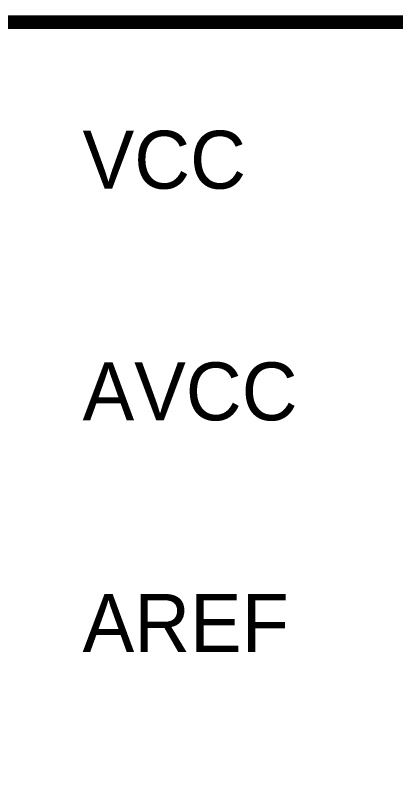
# Model space of a CAD drawing. Header units: inches. Extents: x 0 to 9.51, y -0.01 to 7.51.
# Drawn here: x 1.315 to 1.64, y 5.451 to 6.106 of the extents above; entities that cross this region are included whole.
import ezdxf

# ---------------------------------------------------------------- set-up
doc = ezdxf.new("R2010")
doc.units = ezdxf.units.IN
doc.header["$MEASUREMENT"] = 0
doc.layers.add('Sheet', color=255, linetype='Continuous')

msp = doc.modelspace()

# ---------------------------------------------------------------- linework, layer by layer
at = {"layer": 'Sheet'}
for points in [[(1.30112, 6.09994, 0.0118, 0.0118, 0), (2.90067, 6.09994, 0.0118, 0.0118, 0), (2.90067, 3.49971, 0.0118, 0.0118, 0), (1.30112, 3.49971, 0.0118, 0.0118, 0), (1.30112, 6.09994, 0.0118, 0.0118, 0)], [(1.30112, 6.09994, 0.0039, 0.0039, 0), (1.30112, 3.49971, 0.0039, 0.0039, 0), (2.90067, 3.49971, 0.0039, 0.0039, 0), (2.90067, 6.09994, 0.0039, 0.0039, 0), (1.30112, 6.09994, 0.0039, 0.0039, 0), (1.30112, 6.09994, 0.0039, 0.0039, 0)]]:
    msp.add_lwpolyline(points, format="xyseb", close=True, dxfattribs=at)

# ---------------------------------------------------------------- texts
for s, p in [('VCC', (1.3723, 5.95755)), ('AVCC', (1.3723, 5.75943)), ('AREF', (1.3723, 5.56132))]:
    msp.add_text(s, height=0.049528, dxfattribs=at).set_placement(p)

doc.saveas('drawing.dxf')
